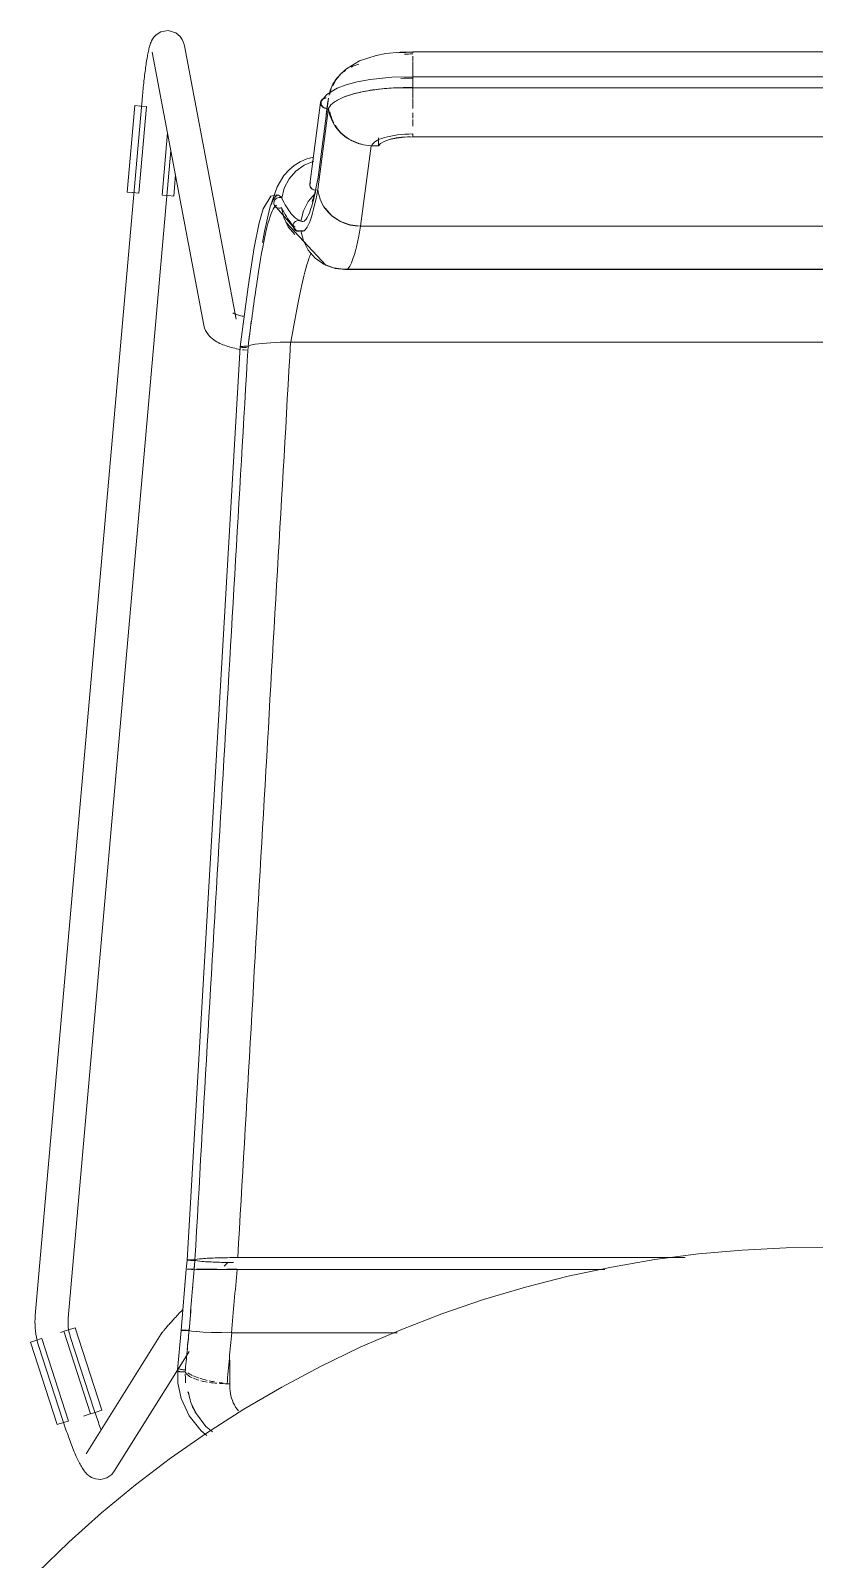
# Model space of a CAD drawing. Header units: millimetres. Extents: x 155927 to 295199, y -4084 to 97293.
# Drawn here: x 180288 to 180572, y 12593 to 13148 of the extents above; entities that cross this region are included whole.
import ezdxf

# ---------------------------------------------------------------- set-up
doc = ezdxf.new("R2010")
doc.units = ezdxf.units.MM
doc.header["$MEASUREMENT"] = 0
doc.layers.add('I-FURN', color=8, linetype='CONTINUOUS', lineweight=9)

msp = doc.modelspace()

# ---------------------------------------------------------------- linework, layer by layer
at = {"layer": 'I-FURN'}
for p, q in [((180334.86, 13147.84), (180333.21, 13146.8)), ((180337.62, 13148.32), (180334.86, 13147.84)), ((180340.37, 13147.49), (180337.62, 13148.32)), ((180340.37, 13147.49), (180341.95, 13146.17)), ((180330.7, 13142.13), (180330.59, 13141.71)), ((180330.81, 13142.53), (180330.7, 13142.13)), ((180330.92, 13142.93), (180330.81, 13142.53)), ((180331.05, 13143.32), (180330.92, 13142.93)), ((180331.19, 13143.73), (180331.05, 13143.32)), ((180331.36, 13144.15), (180331.19, 13143.73)), ((180331.57, 13144.63), (180331.36, 13144.15)), ((180331.88, 13145.19), (180331.57, 13144.63)), ((180332.35, 13145.89), (180331.88, 13145.19)), ((180333.21, 13146.8), (180332.35, 13145.89)), ((180341.95, 13146.17), (180342.7, 13145.09)), ((180342.7, 13145.09), (180343.08, 13144.29)), ((180343.08, 13144.29), (180343.29, 13143.66)), ((180343.29, 13143.66), (180343.42, 13143.15)), ((180343.42, 13143.15), (180343.51, 13142.73)), ((180362.33, 13043.44), (180343.51, 13142.73)), ((180329.64, 13136.66), (180329.55, 13136.06)), ((180329.74, 13137.24), (180329.64, 13136.66)), ((180329.83, 13137.81), (180329.74, 13137.24)), ((180329.92, 13138.36), (180329.83, 13137.81)), ((180330.01, 13138.9), (180329.92, 13138.36)), ((180330.11, 13139.41), (180330.01, 13138.9)), ((180330.2, 13139.91), (180330.11, 13139.41)), ((180330.3, 13140.39), (180330.2, 13139.91)), ((180330.4, 13140.84), (180330.3, 13140.39)), ((180330.49, 13141.29), (180330.4, 13140.84)), ((180330.59, 13141.71), (180330.49, 13141.29)), ((180331.72, 13140.5), (180350.54, 13041.21)), ((180402.33, 13134.4), (180407.04, 13137.27)), ((180407.04, 13137.27), (180413.19, 13139.29)), ((180413.19, 13139.29), (180416.69, 13139.95)), ((180416.69, 13139.95), (180421.9, 13140.46)), ((180421.9, 13140.46), (180426.42, 13140.55)), ((180426.42, 13140.55), (180426.42, 13140.38)), ((180721.27, 13140.55), (180426.42, 13140.55)), ((180426.42, 13140.25), (180426.42, 13140.53)), ((180426.42, 13137.3), (180426.42, 13139.05)), ((180426.42, 13134.45), (180426.42, 13137.03)), ((180328.94, 13131.43), (180328.86, 13130.72)), ((180329.02, 13132.13), (180328.94, 13131.43)), ((180329.11, 13132.81), (180329.02, 13132.13)), ((180329.2, 13133.49), (180329.11, 13132.81)), ((180329.28, 13134.15), (180329.2, 13133.49)), ((180329.37, 13134.8), (180329.28, 13134.15)), ((180329.46, 13135.44), (180329.37, 13134.8)), ((180329.55, 13136.06), (180329.46, 13135.44)), ((180398.68, 13130.5), (180400.35, 13132.57)), ((180400.35, 13132.57), (180402.33, 13134.4)), ((180410.97, 13130.56), (180418.86, 13131.36)), ((180418.86, 13131.36), (180426.42, 13131.51)), ((180426.42, 13134.29), (180426.42, 13131.27)), ((180426.42, 13131.26), (180426.42, 13134.28)), ((180721.27, 13131.51), (180426.42, 13131.51)), ((180426.42, 13127.55), (180426.42, 13131.51)), ((180426.42, 13131.51), (180426.42, 13131.44)), ((180426.42, 13131.44), (180426.42, 13131.24)), ((180426.42, 13131.24), (180426.42, 13130.94)), ((180426.42, 13130.94), (180426.42, 13130.55)), ((180328.32, 13125.56), (180328.26, 13124.81)), ((180328.39, 13126.31), (180328.32, 13125.56)), ((180328.47, 13127.06), (180328.39, 13126.31)), ((180328.54, 13127.8), (180328.47, 13127.06)), ((180328.62, 13128.54), (180328.54, 13127.8)), ((180328.69, 13129.27), (180328.62, 13128.54)), ((180328.77, 13130), (180328.69, 13129.27)), ((180328.86, 13130.72), (180328.77, 13130)), ((180395.22, 13125.12), (180399.04, 13127.42)), ((180397.35, 13128.23), (180398.68, 13130.5)), ((180399.04, 13127.42), (180402.21, 13128.61)), ((180402.21, 13128.61), (180406.25, 13129.69)), ((180405.09, 13125.35), (180402.26, 13124.47)), ((180408.58, 13126.15), (180405.09, 13125.35)), ((180406.25, 13129.69), (180410.97, 13130.56)), ((180414.02, 13126.98), (180408.58, 13126.15)), ((180420.01, 13127.46), (180414.02, 13126.98)), ((180426.42, 13127.55), (180420.01, 13127.46)), ((180426.42, 13130.55), (180426.42, 13130.09)), ((180426.42, 13130.09), (180426.42, 13129.6)), ((180426.42, 13129.6), (180426.42, 13129.1)), ((180426.42, 13129.1), (180426.42, 13128.63)), ((180426.42, 13128.63), (180426.42, 13128.21)), ((180426.42, 13128.21), (180426.42, 13127.88)), ((180426.42, 13127.88), (180426.42, 13127.66)), ((180426.42, 13127.66), (180426.42, 13127.55)), ((180426.42, 13127.58), (180426.42, 13123.76)), ((180426.42, 13123.76), (180426.42, 13127.58)), ((180426.42, 13127.55), (180721.27, 13127.55)), ((180328.24, 13124.65), (180289.3, 12681.33)), ((180322.67, 13089.63), (180325.43, 13121.04)), ((180325.43, 13121.04), (180327.47, 13120.86)), ((180326.9, 13089.26), (180329.66, 13120.67)), ((180327.47, 13120.86), (180329.54, 13120.68)), ((180328.26, 13124.81), (180328.24, 13124.65)), ((180389.11, 13092.46), (180392.97, 13122.24)), ((180391.94, 13090.55), (180395.78, 13120.26)), ((180391.96, 13094.1), (180395.81, 13123.8)), ((180393.32, 13122.74), (180395.22, 13125.12)), ((180395.03, 13117.83), (180395.65, 13122.61)), ((180402.26, 13124.47), (180401.75, 13124.28)), ((180426.42, 13120.01), (180426.42, 13123.57)), ((180426.42, 13116.54), (180426.42, 13118.38)), ((180426.42, 13116.06), (180426.42, 13113.87)), ((180337.33, 13111.12), (180335.35, 13088.52)), ((180414.06, 13109.39), (180414.06, 13106.39)), ((180416.05, 13108.04), (180418.04, 13108.71)), ((180418.04, 13108.71), (180420.53, 13109.22)), ((180420.53, 13109.22), (180423.38, 13109.54)), ((180423.38, 13109.54), (180426.42, 13109.65)), ((180426.42, 13113.56), (180426.42, 13113.91)), ((180721.27, 13109.7), (180426.42, 13109.7)), ((180426.42, 13109.65), (180721.27, 13109.65)), ((180301.25, 12680.28), (180338.54, 13104.78)), ((180407.49, 13077.18), (180411.35, 13106.46)), ((180411.35, 13106.46), (180414.06, 13106.39)), ((180414.06, 13106.39), (180414.7, 13107.25)), ((180414.7, 13107.25), (180416.05, 13108.04)), ((180381.38, 13097.57), (180379.64, 13095.6)), ((180383.35, 13099.25), (180381.38, 13097.57)), ((180385.55, 13100.63), (180383.35, 13099.25)), ((180387.05, 13099.4), (180383.97, 13097.22)), ((180387.92, 13101.65), (180385.55, 13100.63)), ((180390.56, 13100.8), (180387.05, 13099.4)), ((180390.42, 13102.31), (180387.92, 13101.65)), ((180339.58, 13088.15), (180340.27, 13096.04)), ((180379.64, 13095.6), (180377.13, 13091.49)), ((180381.49, 13094.4), (180379.75, 13091.08)), ((180383.97, 13097.22), (180381.49, 13094.4)), ((180389.16, 13092.7), (180389.1, 13092.23)), ((180389.1, 13092.23), (180389.16, 13091.76)), ((180389.35, 13093.14), (180389.16, 13092.7)), ((180390.71, 13088.59), (180392.09, 13094.88)), ((180324.63, 13089.46), (180322.67, 13089.63)), ((180326.78, 13089.27), (180324.71, 13089.45)), ((180337.54, 13088.33), (180335.47, 13088.51)), ((180339.58, 13088.15), (180337.54, 13088.33)), ((180372.06, 13083.5), (180374.83, 13088.13)), ((180377.13, 13091.49), (180374.46, 13083.86)), ((180374.83, 13088.13), (180377.02, 13088.66)), ((180376.04, 13086.23), (180376.24, 13086.68)), ((180376.23, 13086.68), (180376.04, 13086.23)), ((180376.53, 13087.08), (180376.23, 13086.68)), ((180376.24, 13086.68), (180376.54, 13087.08)), ((180376.92, 13087.39), (180376.53, 13087.08)), ((180376.54, 13087.08), (180376.93, 13087.38)), ((180377.38, 13087.58), (180376.92, 13087.39)), ((180376.93, 13087.38), (180377.38, 13087.58)), ((180377.02, 13088.66), (180377.93, 13088.37)), ((180377.87, 13087.66), (180377.38, 13087.58)), ((180377.38, 13087.58), (180377.87, 13087.65)), ((180378.37, 13087.61), (180377.87, 13087.66)), ((180377.87, 13087.65), (180378.37, 13087.61)), ((180378.37, 13087.61), (180378.84, 13087.45)), ((180378.84, 13087.45), (180378.37, 13087.61)), ((180379.75, 13091.08), (180378.84, 13087.45)), ((180390.95, 13089.06), (180388.45, 13086.19)), ((180389.16, 13091.76), (180389.35, 13091.32)), ((180389.35, 13091.32), (180389.65, 13090.93)), ((180389.65, 13090.93), (180390.03, 13090.63)), ((180389.95, 13086.16), (180390.71, 13088.59)), ((180390.03, 13090.63), (180390.48, 13090.44)), ((180390.48, 13090.44), (180390.97, 13090.36)), ((180390.97, 13090.36), (180391.47, 13090.4)), ((180370.66, 13078.5), (180372.06, 13083.5)), ((180374.46, 13083.86), (180372.57, 13075.34)), ((180375.97, 13085.74), (180376.04, 13086.23)), ((180376.04, 13086.23), (180375.97, 13085.74)), ((180376.03, 13085.26), (180375.97, 13085.74)), ((180375.97, 13085.74), (180376.02, 13085.26)), ((180376.02, 13085.26), (180376.21, 13084.8)), ((180376.21, 13084.8), (180376.03, 13085.26)), ((180376.16, 13084.89), (180384.29, 13075.47)), ((180376.32, 13084.62), (180376.19, 13084.83)), ((180376.5, 13084.4), (180376.21, 13084.8)), ((180376.21, 13084.8), (180376.5, 13084.39)), ((180376.88, 13084.08), (180376.5, 13084.4)), ((180376.5, 13084.39), (180376.87, 13084.08)), ((180376.87, 13084.08), (180377.33, 13083.87)), ((180377.33, 13083.87), (180376.88, 13084.08)), ((180377.82, 13083.78), (180377.33, 13083.87)), ((180377.33, 13083.87), (180377.82, 13083.78)), ((180378.32, 13083.81), (180377.82, 13083.78)), ((180377.82, 13083.78), (180378.32, 13083.81)), ((180378.79, 13083.96), (180378.32, 13083.81)), ((180378.32, 13083.81), (180378.79, 13083.96)), ((180379.58, 13080.35), (180378.79, 13083.96)), ((180378.79, 13083.96), (180379.57, 13080.35)), ((180386.69, 13082.79), (180385.8, 13079.08)), ((180388.45, 13086.19), (180386.69, 13082.79)), ((180394.57, 13083.79), (180397.06, 13081.05)), ((180397.06, 13081.05), (180400.17, 13078.97)), ((180368.86, 13069.48), (180370.66, 13078.5)), ((180372.57, 13075.34), (180371.84, 13071.27)), ((180379.57, 13080.35), (180381.21, 13077.02)), ((180381.23, 13077.02), (180379.58, 13080.35)), ((180380.28, 13078.7), (180394.88, 13063)), ((180381.21, 13077.02), (180383.62, 13074.19)), ((180383.62, 13074.19), (180381.23, 13077.02)), ((180383.02, 13077.82), (180382.96, 13077.32)), ((180382.96, 13077.32), (180383.03, 13077.81)), ((180383.03, 13076.83), (180382.96, 13077.32)), ((180382.96, 13077.32), (180383.02, 13076.83)), ((180383.21, 13078.28), (180383.02, 13077.82)), ((180383.02, 13076.83), (180383.21, 13076.37)), ((180383.03, 13077.81), (180383.22, 13078.28)), ((180383.22, 13076.37), (180383.03, 13076.83)), ((180383.51, 13078.68), (180383.21, 13078.28)), ((180383.21, 13076.37), (180383.51, 13075.97)), ((180383.22, 13078.28), (180383.51, 13078.68)), ((180383.51, 13075.97), (180383.22, 13076.37)), ((180383.51, 13078.68), (180383.89, 13078.99)), ((180383.89, 13078.99), (180383.51, 13078.68)), ((180383.89, 13075.66), (180383.51, 13075.97)), ((180383.51, 13075.97), (180383.89, 13075.66)), ((180384.34, 13079.2), (180383.89, 13078.99)), ((180383.89, 13078.99), (180384.35, 13079.19)), ((180384.35, 13075.46), (180383.89, 13075.66)), ((180383.89, 13075.66), (180384.34, 13075.45)), ((180383.99, 13075.6), (180386.87, 13075.55)), ((180384.83, 13079.28), (180384.34, 13079.2)), ((180384.34, 13075.45), (180384.83, 13075.37)), ((180384.35, 13079.19), (180384.84, 13079.28)), ((180384.84, 13075.37), (180384.35, 13075.46)), ((180385.33, 13079.24), (180384.83, 13079.28)), ((180384.83, 13075.37), (180385.33, 13075.41)), ((180384.84, 13079.28), (180385.33, 13079.24)), ((180385.33, 13075.41), (180384.84, 13075.37)), ((180385.12, 13079.36), (180385.55, 13079.18)), ((180385.33, 13079.24), (180385.8, 13079.08)), ((180385.8, 13079.08), (180385.33, 13079.24)), ((180385.8, 13075.57), (180385.33, 13075.41)), ((180385.33, 13075.41), (180385.8, 13075.57)), ((180385.8, 13075.57), (180386.69, 13071.86)), ((180400.17, 13078.97), (180403.72, 13077.66)), ((180403.72, 13077.66), (180407.49, 13077.18)), ((180740.2, 13077.18), (180407.49, 13077.18)), ((180407.49, 13077.18), (180740.2, 13077.18)), ((180386.69, 13071.86), (180388.45, 13068.46)), ((180388.45, 13068.47), (180386.7, 13071.86)), ((180367.82, 13063.16), (180368.86, 13069.48)), ((180390.96, 13065.6), (180388.45, 13068.47)), ((180388.45, 13068.46), (180390.95, 13065.59)), ((180390.95, 13065.59), (180394.09, 13063.42)), ((180394.09, 13063.42), (180390.96, 13065.6)), ((180366.64, 13055.15), (180367.82, 13063.16)), ((180393.78, 13063.6), (180398.24, 13061.87)), ((180397.66, 13062.06), (180394.09, 13063.42)), ((180394.09, 13063.42), (180397.66, 13062.05)), ((180394.88, 13063), (180396.8, 13062.29)), ((180401.45, 13061.58), (180397.66, 13062.06)), ((180397.66, 13062.05), (180401.45, 13061.58)), ((180398.24, 13061.87), (180401.99, 13061.43)), ((180746.24, 13061.58), (180401.45, 13061.58)), ((180401.45, 13061.58), (180746.24, 13061.58)), ((180401.99, 13061.43), (180706.79, 13061.43)), ((180365.28, 13045.22), (180366.64, 13055.15)), ((180361.11, 13045.67), (180361.13, 13045.66)), ((180361.13, 13045.66), (180361.2, 13045.61)), ((180361.2, 13045.61), (180361.29, 13045.57)), ((180361.29, 13045.57), (180361.44, 13045.49)), ((180361.44, 13045.49), (180361.64, 13045.4)), ((180361.64, 13045.4), (180361.87, 13045.31)), ((180361.87, 13045.31), (180362.14, 13045.21)), ((180362.14, 13045.21), (180362.44, 13045.1)), ((180362.44, 13045.1), (180362.78, 13044.99)), ((180362.78, 13044.99), (180363.14, 13044.89)), ((180363.14, 13044.89), (180363.54, 13044.78)), ((180363.54, 13044.78), (180363.96, 13044.67)), ((180363.73, 13033.36), (180365.28, 13045.22)), ((180363.96, 13044.67), (180364.41, 13044.57)), ((180364.41, 13044.57), (180364.88, 13044.47)), ((180364.88, 13044.47), (180365.37, 13044.37)), ((180350.54, 13041.21), (180350.79, 13040.22)), ((180350.79, 13040.22), (180351.16, 13039.33)), ((180351.16, 13039.33), (180351.6, 13038.54)), ((180351.6, 13038.54), (180352.08, 13037.85)), ((180352.08, 13037.85), (180352.59, 13037.25)), ((180352.59, 13037.25), (180353.11, 13036.73)), ((180353.11, 13036.73), (180353.64, 13036.28)), ((180353.64, 13036.28), (180354.17, 13035.88)), ((180363.73, 13033.36), (180344.44, 12701.45)), ((180354.17, 13035.88), (180354.71, 13035.52)), ((180354.71, 13035.52), (180355.25, 13035.19)), ((180355.25, 13035.19), (180355.78, 13034.9)), ((180355.78, 13034.9), (180356.34, 13034.63)), ((180356.34, 13034.63), (180356.9, 13034.38)), ((180356.9, 13034.38), (180357.47, 13034.15)), ((180357.47, 13034.15), (180358.05, 13033.93)), ((180358.05, 13033.93), (180358.64, 13033.72)), ((180358.64, 13033.72), (180359.24, 13033.53)), ((180359.24, 13033.53), (180359.86, 13033.34)), ((180359.86, 13033.34), (180360.49, 13033.17)), ((180360.49, 13033.17), (180361.13, 13033.01)), ((180361.13, 13033.01), (180361.79, 13032.86)), ((180361.79, 13032.86), (180362.46, 13032.71)), ((180362.46, 13032.71), (180363.14, 13032.58)), ((180363.14, 13032.58), (180363.83, 13032.45)), ((180363.8, 13033.41), (180363.73, 13033.36)), ((180363.73, 13033.36), (180363.8, 13033.41)), ((180363.73, 13033.36), (180363.79, 13033.31)), ((180363.79, 13033.31), (180363.73, 13033.36)), ((180363.79, 13033.31), (180363.98, 13033.26)), ((180363.97, 13033.26), (180363.79, 13033.31)), ((180364, 13033.46), (180363.8, 13033.41)), ((180363.8, 13033.41), (180363.99, 13033.46)), ((180364.26, 13033.21), (180363.97, 13033.26)), ((180363.98, 13033.26), (180364.27, 13033.21)), ((180363.99, 13033.46), (180364.29, 13033.51)), ((180364.29, 13033.51), (180364, 13033.46)), ((180364.64, 13033.18), (180364.26, 13033.21)), ((180364.27, 13033.21), (180364.65, 13033.18)), ((180364.68, 13033.54), (180364.29, 13033.51)), ((180364.29, 13033.51), (180364.68, 13033.54)), ((180364.54, 13032.34), (180365.25, 13032.23)), ((180365.09, 13033.16), (180364.64, 13033.18)), ((180364.65, 13033.18), (180365.1, 13033.16)), ((180365.13, 13033.56), (180364.68, 13033.54)), ((180364.68, 13033.54), (180365.13, 13033.56)), ((180365.58, 13033.15), (180365.09, 13033.16)), ((180365.1, 13033.16), (180365.59, 13033.15)), ((180365.63, 13033.57), (180365.13, 13033.56)), ((180365.13, 13033.56), (180365.62, 13033.57)), ((180365.25, 13032.23), (180365.98, 13032.13)), ((180366.08, 13033.15), (180365.58, 13033.15)), ((180365.59, 13033.15), (180366.09, 13033.15)), ((180365.62, 13033.57), (180366.12, 13033.57)), ((180366.12, 13033.57), (180365.63, 13033.57)), ((180366.6, 13033.55), (180366.12, 13033.57)), ((180366.12, 13033.57), (180366.59, 13033.55)), ((180366.59, 13033.55), (180367.5, 13033.95)), ((180367.5, 13033.95), (180366.6, 13033.55)), ((180369.24, 13034.32), (180367.5, 13033.95)), ((180367.5, 13033.95), (180369.23, 13034.31)), ((180369.24, 13034.32), (180371.71, 13034.63)), ((180371.74, 13034.63), (180369.24, 13034.32)), ((180374.84, 13034.87), (180371.74, 13034.63)), ((180371.74, 13034.63), (180374.79, 13034.86)), ((180374.84, 13034.87), (180378.31, 13035.02)), ((180378.38, 13035.02), (180374.84, 13034.87)), ((180378.37, 13035.02), (180382.07, 13035.08)), ((180382.14, 13035.08), (180378.38, 13035.02)), ((180765.54, 13035.08), (180382.14, 13035.08)), ((180382.14, 13035.08), (180765.54, 13035.08)), ((180530.25, 12703.66), (180514.38, 12701.6)), ((180546.18, 12705.08), (180530.25, 12703.66)), ((180562.16, 12705.87), (180546.18, 12705.08)), ((180578.16, 12706.02), (180562.16, 12705.87)), ((180344.16, 12698.09), (180342.34, 12675.89)), ((180344.23, 12698.09), (180344.16, 12698.09)), ((180344.16, 12698.09), (180344.23, 12698.09)), ((180344.17, 12698.09), (180344.43, 12701.45)), ((180344.23, 12698.09), (180344.17, 12698.09)), ((180344.17, 12698.09), (180344.24, 12698.09)), ((180344.71, 12698.09), (180344.42, 12698.09)), ((180344.42, 12698.09), (180344.71, 12698.09)), ((180344.51, 12701.48), (180344.44, 12701.45)), ((180344.44, 12701.45), (180344.51, 12701.42)), ((180344.69, 12701.51), (180344.51, 12701.48)), ((180344.51, 12701.42), (180344.7, 12701.4)), ((180344.99, 12701.53), (180344.69, 12701.51)), ((180344.7, 12701.4), (180344.99, 12701.37)), ((180345.1, 12698.09), (180344.71, 12698.09)), ((180344.71, 12698.09), (180345.09, 12698.09)), ((180344.72, 12698.1), (180345.1, 12698.1)), ((180345.1, 12698.1), (180344.72, 12698.1)), ((180345.37, 12701.55), (180344.99, 12701.53)), ((180344.99, 12701.37), (180345.37, 12701.36)), ((180345.09, 12698.09), (180345.54, 12698.09)), ((180345.1, 12698.1), (180345.55, 12698.1)), ((180345.55, 12698.1), (180345.1, 12698.1)), ((180345.55, 12698.09), (180345.1, 12698.09)), ((180345.82, 12701.56), (180345.37, 12701.55)), ((180345.37, 12701.36), (180345.83, 12701.35)), ((180345.54, 12698.09), (180346.03, 12698.08)), ((180345.55, 12698.1), (180346.04, 12698.1)), ((180346.04, 12698.1), (180345.55, 12698.1)), ((180346.04, 12698.08), (180345.55, 12698.09)), ((180346.31, 12701.56), (180345.82, 12701.56)), ((180345.83, 12701.35), (180346.32, 12701.34)), ((180346.03, 12698.08), (180346.53, 12698.08)), ((180346.04, 12698.1), (180346.54, 12698.1)), ((180346.54, 12698.1), (180346.04, 12698.1)), ((180346.53, 12698.08), (180346.04, 12698.08)), ((180346.8, 12701.56), (180346.31, 12701.56)), ((180346.32, 12701.34), (180346.81, 12701.34)), ((180347, 12698.09), (180346.53, 12698.08)), ((180346.53, 12698.08), (180347, 12698.09)), ((180346.54, 12698.1), (180347.01, 12698.1)), ((180347.01, 12698.1), (180346.54, 12698.1)), ((180347.27, 12701.55), (180346.8, 12701.56)), ((180346.81, 12701.34), (180347.28, 12701.35)), ((180347.89, 12698.07), (180347, 12698.09)), ((180347, 12698.09), (180347.89, 12698.07)), ((180348.16, 12701.76), (180347.27, 12701.55)), ((180347.28, 12701.35), (180348.18, 12701.14)), ((180349.64, 12698.06), (180347.89, 12698.07)), ((180347.89, 12698.07), (180349.64, 12698.06)), ((180349.66, 12698.13), (180347.9, 12698.11)), ((180347.91, 12698.11), (180349.66, 12698.13)), ((180349.91, 12701.95), (180348.16, 12701.76)), ((180348.18, 12701.14), (180349.93, 12700.95)), ((180352.14, 12698.05), (180349.64, 12698.06)), ((180349.64, 12698.06), (180352.14, 12698.05)), ((180349.66, 12698.13), (180352.16, 12698.14)), ((180352.15, 12698.14), (180349.66, 12698.13)), ((180352.41, 12702.12), (180349.91, 12701.95)), ((180349.93, 12700.95), (180352.43, 12700.79)), ((180355.27, 12698.04), (180352.14, 12698.05)), ((180352.14, 12698.05), (180355.27, 12698.04)), ((180355.28, 12698.15), (180352.15, 12698.14)), ((180352.16, 12698.14), (180355.28, 12698.15)), ((180355.54, 12702.24), (180352.41, 12702.12)), ((180352.43, 12700.79), (180355.55, 12700.66)), ((180355.27, 12698.04), (180358.84, 12698.03)), ((180358.84, 12698.03), (180355.28, 12698.04)), ((180359.11, 12702.32), (180355.54, 12702.24)), ((180355.55, 12700.66), (180359.1, 12700.59)), ((180359.4, 12700.7), (180357.93, 12699.18)), ((180358.84, 12698.15), (180362.62, 12698.16)), ((180362.62, 12698.16), (180358.84, 12698.15)), ((180362.63, 12698.03), (180358.84, 12698.03)), ((180358.84, 12698.03), (180362.63, 12698.03)), ((180359.1, 12700.59), (180361.35, 12700.56)), ((180362.89, 12702.35), (180359.11, 12702.32)), ((180496.27, 12698.03), (180362.63, 12698.03)), ((180362.63, 12698.03), (180496.27, 12698.03)), ((180525.49, 12702.35), (180362.89, 12702.35)), ((180362.89, 12702.35), (180525.49, 12702.35)), ((180498.61, 12698.9), (180482.96, 12695.58)), ((180514.38, 12701.6), (180498.61, 12698.9)), ((180482.96, 12695.58), (180467.46, 12691.63)), ((180452.12, 12687.07), (180436.98, 12681.9)), ((180467.46, 12691.63), (180452.12, 12687.07)), ((180289.29, 12681.33), (180289.22, 12680.19)), ((180339.92, 12680.3), (180340.3, 12680.71)), ((180340.3, 12680.71), (180340.69, 12681.14)), ((180340.69, 12681.14), (180341.1, 12681.57)), ((180341.1, 12681.57), (180341.51, 12682.02)), ((180341.51, 12682.02), (180341.93, 12682.47)), ((180341.93, 12682.47), (180342.37, 12682.93)), ((180342.37, 12682.93), (180342.81, 12683.4)), ((180436.98, 12681.9), (180422.06, 12676.13)), ((180289.22, 12680.19), (180289.18, 12679.05)), ((180289.18, 12679.05), (180289.2, 12677.9)), ((180289.2, 12677.9), (180289.26, 12676.76)), ((180289.26, 12676.76), (180289.36, 12675.63)), ((180289.36, 12675.63), (180289.51, 12674.49)), ((180298.43, 12675.15), (180299.59, 12675.52)), ((180299.69, 12675.56), (180309.38, 12645.55)), ((180299.81, 12675.59), (180301.78, 12676.23)), ((180301.18, 12678.93), (180301.2, 12679.59)), ((180301.19, 12678.26), (180301.18, 12678.93)), ((180301.23, 12677.6), (180301.19, 12678.26)), ((180301.2, 12679.59), (180301.24, 12680.25)), ((180301.29, 12676.94), (180301.23, 12677.6)), ((180301.24, 12680.25), (180301.25, 12680.28)), ((180301.38, 12676.29), (180301.29, 12676.94)), ((180301.49, 12675.63), (180301.38, 12676.29)), ((180301.63, 12674.99), (180301.49, 12675.63)), ((180301.78, 12676.23), (180303.74, 12676.86)), ((180313.42, 12646.85), (180303.74, 12676.86)), ((180335.3, 12674.95), (180335.49, 12675.21)), ((180335.49, 12675.21), (180335.66, 12675.44)), ((180335.66, 12675.44), (180335.83, 12675.66)), ((180335.83, 12675.66), (180336.01, 12675.88)), ((180336.01, 12675.88), (180336.2, 12676.11)), ((180336.2, 12676.11), (180336.4, 12676.35)), ((180336.4, 12676.35), (180336.62, 12676.6)), ((180336.62, 12676.6), (180336.85, 12676.87)), ((180336.85, 12676.87), (180337.09, 12677.15)), ((180337.09, 12677.15), (180337.35, 12677.44)), ((180337.35, 12677.44), (180337.62, 12677.75)), ((180337.62, 12677.75), (180337.91, 12678.08)), ((180337.91, 12678.08), (180338.21, 12678.41)), ((180338.21, 12678.41), (180338.53, 12678.76)), ((180338.53, 12678.76), (180338.86, 12679.13)), ((180338.86, 12679.13), (180339.2, 12679.51)), ((180339.2, 12679.51), (180339.55, 12679.9)), ((180339.55, 12679.9), (180339.92, 12680.3)), ((180342.34, 12675.89), (180340.91, 12661.4)), ((180342.4, 12675.92), (180342.34, 12675.89)), ((180342.34, 12675.89), (180342.4, 12675.92)), ((180342.41, 12675.87), (180342.34, 12675.89)), ((180342.34, 12675.89), (180342.4, 12675.87)), ((180342.59, 12675.94), (180342.4, 12675.92)), ((180342.4, 12675.92), (180342.59, 12675.94)), ((180342.4, 12675.87), (180342.59, 12675.84)), ((180342.88, 12675.96), (180342.59, 12675.94)), ((180342.59, 12675.94), (180342.88, 12675.96)), ((180342.59, 12675.84), (180342.89, 12675.82)), ((180342.9, 12675.82), (180342.6, 12675.84)), ((180343.26, 12675.98), (180342.88, 12675.96)), ((180342.88, 12675.96), (180343.27, 12675.98)), ((180342.89, 12675.82), (180343.27, 12675.8)), ((180343.28, 12675.8), (180342.9, 12675.82)), ((180343.71, 12675.99), (180343.26, 12675.98)), ((180343.27, 12675.98), (180343.72, 12675.99)), ((180343.27, 12675.8), (180343.73, 12675.79)), ((180343.73, 12675.79), (180343.28, 12675.8)), ((180344.2, 12675.99), (180343.71, 12675.99)), ((180343.72, 12675.99), (180344.21, 12675.99)), ((180343.73, 12675.79), (180344.22, 12675.79)), ((180344.22, 12675.79), (180343.73, 12675.79)), ((180344.22, 12675.79), (180344.72, 12675.79)), ((180344.72, 12675.79), (180344.22, 12675.79)), ((180345.17, 12675.98), (180344.7, 12675.99)), ((180344.7, 12675.99), (180345.18, 12675.98)), ((180344.72, 12675.79), (180345.19, 12675.8)), ((180345.19, 12675.8), (180344.72, 12675.79)), ((180346.07, 12675.61), (180345.19, 12675.8)), ((180345.19, 12675.8), (180346.08, 12675.61)), ((180347.79, 12675.43), (180346.08, 12675.61)), ((180346.08, 12675.61), (180347.81, 12675.43)), ((180350.25, 12675.28), (180347.81, 12675.43)), ((180347.81, 12675.43), (180350.29, 12675.28)), ((180353.32, 12675.16), (180350.29, 12675.28)), ((180350.29, 12675.28), (180353.39, 12675.16)), ((180356.83, 12675.09), (180353.39, 12675.16)), ((180353.39, 12675.16), (180356.83, 12675.09)), ((180356.92, 12675.09), (180360.69, 12675.06)), ((180360.57, 12675.06), (180356.92, 12675.09)), ((180422.06, 12676.13), (180407.39, 12669.76)), ((180287.58, 12671.64), (180289.53, 12672.27)), ((180297.27, 12641.64), (180287.58, 12671.64)), ((180289.51, 12674.49), (180289.71, 12673.37)), ((180289.53, 12672.27), (180291.5, 12672.91)), ((180289.71, 12673.37), (180289.95, 12672.25)), ((180289.95, 12672.25), (180290.24, 12671.15)), ((180290.24, 12671.15), (180290.57, 12670.05)), ((180290.57, 12670.05), (180290.58, 12670.01)), ((180290.58, 12670.01), (180299.29, 12643.19)), ((180301.31, 12642.94), (180291.62, 12672.95)), ((180301.8, 12674.35), (180301.63, 12674.99)), ((180301.99, 12673.71), (180301.8, 12674.35)), ((180310.7, 12646.9), (180301.99, 12673.71)), ((180335.09, 12674.62), (180307.78, 12631.04)), ((180335.09, 12674.62), (180335.3, 12674.95)), ((180360.69, 12675.06), (180420.8, 12675.06)), ((180420.8, 12675.06), (180360.69, 12675.06)), ((180407.39, 12669.76), (180392.97, 12662.81)), ((180341.22, 12661.81), (180345.26, 12668.25)), ((180359.98, 12665.02), (180359.98, 12655.27)), ((180317.95, 12624.67), (180340.98, 12661.43)), ((180341.12, 12656.83), (180341.04, 12662.29)), ((180392.97, 12662.81), (180378.85, 12655.29)), ((180342.34, 12651.18), (180341.12, 12656.83)), ((180360.04, 12656.51), (180358.99, 12656.51)), ((180378.85, 12655.29), (180365.04, 12647.22)), ((180345.24, 12644.87), (180342.34, 12651.18)), ((180347.81, 12645.58), (180345.9, 12649.27)), ((180299.22, 12642.27), (180297.27, 12641.64)), ((180301.19, 12642.9), (180299.22, 12642.27)), ((180299.44, 12642.74), (180299.29, 12643.19)), ((180299.69, 12642), (180299.44, 12642.74)), ((180299.93, 12641.26), (180299.69, 12642)), ((180306.8, 12644.72), (180309.28, 12645.52)), ((180311.47, 12646.22), (180309.5, 12645.59)), ((180310.81, 12646.57), (180310.7, 12646.9)), ((180311.04, 12645.88), (180310.81, 12646.57)), ((180311.27, 12645.19), (180311.04, 12645.88)), ((180311.5, 12644.51), (180311.27, 12645.19)), ((180313.42, 12646.85), (180311.47, 12646.22)), ((180311.74, 12643.83), (180311.5, 12644.51)), ((180311.97, 12643.15), (180311.74, 12643.83)), ((180312.21, 12642.49), (180311.97, 12643.15)), ((180312.44, 12641.83), (180312.21, 12642.49)), ((180312.68, 12641.18), (180312.44, 12641.83)), ((180349.58, 12639.34), (180345.24, 12644.87)), ((180351.31, 12641.01), (180347.81, 12645.58)), ((180365.04, 12647.22), (180351.56, 12638.59)), ((180300.18, 12640.53), (180299.93, 12641.26)), ((180300.43, 12639.8), (180300.18, 12640.53)), ((180300.68, 12639.08), (180300.43, 12639.8)), ((180300.94, 12638.36), (180300.68, 12639.08)), ((180301.19, 12637.65), (180300.94, 12638.36)), ((180301.45, 12636.96), (180301.19, 12637.65)), ((180301.7, 12636.27), (180301.45, 12636.96)), ((180301.96, 12635.59), (180301.7, 12636.27)), ((180312.91, 12640.55), (180312.68, 12641.18)), ((180313.15, 12639.93), (180312.91, 12640.55)), ((180351.56, 12638.59), (180338.44, 12629.44)), ((180351.63, 12637.7), (180349.58, 12639.34)), ((180353.66, 12639.04), (180351.31, 12641.01)), ((180302.21, 12634.92), (180301.96, 12635.59)), ((180302.46, 12634.27), (180302.21, 12634.92)), ((180302.72, 12633.63), (180302.46, 12634.27)), ((180302.97, 12633.01), (180302.72, 12633.63)), ((180303.22, 12632.39), (180302.97, 12633.01)), ((180303.46, 12631.8), (180303.22, 12632.39)), ((180303.71, 12631.22), (180303.46, 12631.8)), ((180303.95, 12630.66), (180303.71, 12631.22)), ((180304.19, 12630.11), (180303.95, 12630.66)), ((180304.43, 12629.59), (180304.19, 12630.11)), ((180304.66, 12629.08), (180304.43, 12629.59)), ((180304.9, 12628.59), (180304.66, 12629.08)), ((180305.13, 12628.11), (180304.9, 12628.59)), ((180305.36, 12627.66), (180305.13, 12628.11)), ((180305.59, 12627.22), (180305.36, 12627.66)), ((180305.81, 12626.79), (180305.59, 12627.22)), ((180306.04, 12626.38), (180305.81, 12626.79)), ((180306.28, 12625.98), (180306.04, 12626.38)), ((180306.52, 12625.59), (180306.28, 12625.98)), ((180306.78, 12625.2), (180306.52, 12625.59)), ((180307.06, 12624.81), (180306.78, 12625.2)), ((180338.44, 12629.44), (180325.7, 12619.77)), ((180307.37, 12624.41), (180307.06, 12624.81)), ((180307.74, 12623.98), (180307.37, 12624.41)), ((180308.2, 12623.52), (180307.74, 12623.98)), ((180308.83, 12623), (180308.2, 12623.52)), ((180309.74, 12622.43), (180308.83, 12623)), ((180311.12, 12621.91), (180309.74, 12622.43)), ((180313.1, 12621.74), (180311.12, 12621.91)), ((180315.33, 12622.32), (180313.1, 12621.74)), ((180325.7, 12619.77), (180313.35, 12609.59)), ((180317.06, 12623.55), (180315.33, 12622.32)), ((180317.06, 12623.55), (180317.95, 12624.67)), ((180313.35, 12609.59), (180301.42, 12598.93)), ((180301.42, 12598.93), (180289.93, 12587.81))]:
    msp.add_line(p, q, dxfattribs=at)
for centre, major_axis, ratio, start_param, end_param in [((180426.42, 13136.27), (-12.4, 0), 0.287441, 4.712389, 4.950404), ((180426.42, 13124.8), (0, -15.75), 0.000004, 5.8107, 5.99294), ((180391.06, 13092.23), (-1.96, 0), 0.955139, 5.775592, 8.064923), ((180407.62, 13092.25), (-15.78, 0), 0.955139, 0.112537, 0.354036), ((180407.62, 13092.25), (-15.78, 0), 0.955139, 0.354206, 0.595753), ((180407.62, 13092.25), (-15.78, 0), 0.955139, 0.595876, 1.562553)]:
    msp.add_ellipse(centre, major_axis=major_axis, ratio=ratio, start_param=start_param, end_param=end_param, dxfattribs=at)
for points in [[(180421.45, 13140.24), (180423.03, 13140.39), (180424.7, 13140.46), (180426.42, 13140.45)], [(180406.82, 13136.1), (180405.86, 13135.84), (180404.92, 13135.49), (180404.03, 13135.07)], [(180422.15, 13130.96), (180423.57, 13131), (180424.99, 13131), (180426.42, 13130.97)], [(180395.99, 13120.25), (180396.34, 13120.97), (180397.65, 13122.38), (180401.35, 13124.28), (180406.42, 13125.81), (180412.56, 13126.92), (180419.42, 13127.55), (180424.07, 13127.62), (180426.42, 13127.58)], [(180396.27, 13125.21), (180396.43, 13125.86), (180396.62, 13126.51), (180396.86, 13127.14)], [(180395.52, 13120.1), (180395.44, 13120.09), (180395.27, 13120.07), (180395.11, 13120.07), (180395.02, 13120.07)], [(180395.78, 13120.26), (180395.93, 13119.01), (180396.51, 13116.64), (180398.28, 13113.3), (180400.81, 13110.46), (180403.95, 13108.27), (180407.55, 13106.86), (180410.05, 13106.5), (180411.35, 13106.46)], [(180397.77, 13114.74), (180397.07, 13116), (180396.67, 13117.37), (180396.33, 13118.75)], [(180411.6, 13106.47), (180411.85, 13107.58), (180415.23, 13109.75), (180422.63, 13110.71), (180426.42, 13110.77)], [(180425.58, 13109.7), (180422.8, 13109.64), (180419.66, 13109.37), (180418.04, 13108.76)], [(180391.94, 13090.55), (180390.92, 13085.05), (180388.87, 13076.99), (180386.83, 13075.02), (180385.8, 13075.57)], [(180401.45, 13061.58), (180401.63, 13061.48), (180401.81, 13061.43), (180401.99, 13061.43)], [(180367.77, 13042.72), (180367.38, 13039.69), (180367, 13036.62), (180366.61, 13033.56)], [(180347.27, 12701.55), (180350.49, 12756.96), (180356.93, 12867.72), (180363.37, 12978.31), (180366.59, 13033.55)], [(180372.48, 12868.84), (180375.67, 12924.3), (180378.87, 12979.72), (180382.07, 13035.08)], [(180362.89, 12702.35), (180366.09, 12757.87), (180369.28, 12813.4), (180372.48, 12868.84)], [(180347.28, 12701.35), (180346.69, 12701.34), (180345.18, 12701.34), (180344.44, 12701.41), (180344.43, 12701.45)], [(180345.19, 12675.8), (180345.49, 12679.51), (180346.1, 12686.93), (180346.7, 12694.37), (180347, 12698.09)], [(180347.27, 12701.55), (180347.23, 12700.97), (180347.14, 12699.82), (180347.05, 12698.66), (180347, 12698.09)], [(180347.28, 12701.35), (180347.24, 12700.81), (180347.15, 12699.73), (180347.06, 12698.64), (180347.01, 12698.1)], [(180361.6, 12686.54), (180361.94, 12690.37), (180362.28, 12694.2), (180362.63, 12698.03)], [(180346.38, 12690.55), (180346.42, 12690.96), (180346.45, 12691.37), (180346.49, 12691.78)], [(180345.18, 12675.98), (180345.48, 12679.63), (180345.78, 12683.28), (180346.08, 12686.93)], [(180360.57, 12675.06), (180360.91, 12678.88), (180361.25, 12682.71), (180361.6, 12686.54)], [(180345.19, 12675.8), (180344.95, 12673.27), (180344.47, 12668.24), (180343.99, 12663.29), (180343.75, 12660.84)], [(180345.17, 12675.98), (180344.94, 12673.61), (180344.7, 12671.25), (180344.47, 12668.9)], [(180360.69, 12675.06), (180360.38, 12671.93), (180359.79, 12665.68), (180359.25, 12659.54), (180358.99, 12656.51)], [(180341.1, 12662.15), (180341.14, 12662.1), (180341.26, 12662.01), (180341.56, 12661.88), (180341.94, 12661.76), (180342.4, 12661.67), (180342.89, 12661.6), (180343.39, 12661.57), (180343.7, 12661.57), (180343.85, 12661.58)], [(180346.3, 12658.68), (180345.6, 12659), (180344.46, 12659.7), (180343.9, 12660.45), (180343.75, 12660.84)], [(180343.79, 12660.01), (180343.8, 12659.36), (180343.84, 12658.71), (180343.9, 12658.07)], [(180343.93, 12656.85), (180343.84, 12657.66), (180343.83, 12658.49), (180343.84, 12659.31)], [(180344.76, 12660.49), (180345.17, 12660.17), (180345.69, 12659.84), (180346.33, 12659.53)], [(180346.58, 12659.42), (180347.21, 12659.12), (180347.96, 12658.84), (180348.78, 12658.58)], [(180348.73, 12657.79), (180348, 12658), (180347.36, 12658.23), (180346.77, 12658.48)], [(180349.21, 12658.42), (180350.01, 12658.17), (180350.88, 12657.95), (180351.8, 12657.73)], [(180344.72, 12653.6), (180344.85, 12653.13), (180344.99, 12652.67), (180345.15, 12652.21)], [(180351.78, 12657.11), (180350.94, 12657.25), (180350.13, 12657.42), (180349.4, 12657.61)], [(180352.46, 12657.58), (180353.11, 12657.44), (180353.77, 12657.3), (180354.45, 12657.18)], [(180355.27, 12656.68), (180354.37, 12656.75), (180353.48, 12656.85), (180352.63, 12656.98)], [(180356.15, 12656.93), (180356.62, 12656.86), (180357.1, 12656.81), (180357.58, 12656.76)], [(180358.99, 12656.51), (180358.03, 12656.52), (180357.1, 12656.55), (180356.19, 12656.61)], [(180359.98, 12654.99), (180359.97, 12655.5), (180359.99, 12656), (180360.03, 12656.51)]]:
    msp.add_open_spline(points, degree=3, dxfattribs=at)
for points, knots in [([(180402.07, 13133.93), (180401.67, 13133.65), (180400.29, 13132.61), (180398.29, 13130.45), (180396.68, 13127.6), (180396.21, 13125.66), (180396.05, 13124.89)], [0.434972, 0.434972, 0.434972, 0.434972, 0.5, 0.6666667, 0.8333333, 0.9407177, 0.9407177, 0.9407177, 0.9407177]), ([(180394.93, 13123.84), (180394.79, 13123.84), (180394.56, 13123.83), (180394.27, 13123.76), (180394.01, 13123.66), (180393.69, 13123.48), (180393.37, 13123.19), (180393.14, 13122.83), (180393, 13122.48), (180392.95, 13122.17), (180392.95, 13121.9), (180392.98, 13121.63), (180393.06, 13121.38), (180393.17, 13121.13), (180393.36, 13120.82), (180393.69, 13120.49), (180394.08, 13120.26), (180394.44, 13120.14), (180394.81, 13120.07), (180395.25, 13120.08), (180395.61, 13120.18), (180395.78, 13120.26)], [0.1111111, 0.1111111, 0.1111111, 0.1111111, 0.1666667, 0.1944444, 0.2222222, 0.2777778, 0.3333333, 0.3888889, 0.4444444, 0.4791667, 0.5138889, 0.5486111, 0.5833333, 0.6180556, 0.6527778, 0.7222222, 0.7916667, 0.8263889, 0.8611111, 0.9305556, 1, 1, 1, 1]), ([(180394.54, 13120.17), (180394.42, 13120.2), (180394.18, 13120.3), (180393.77, 13120.58), (180393.32, 13121.13), (180393.06, 13122), (180393.29, 13122.78), (180393.69, 13123.29), (180394.07, 13123.59), (180394.53, 13123.78), (180394.86, 13123.82), (180395.02, 13123.82)], [-0.8125, -0.8125, -0.8125, -0.8125, -0.765625, -0.71875, -0.625, -0.5, -0.375, -0.3125, -0.25, -0.1875, -0.125, -0.125, -0.125, -0.125]), ([(180407.82, 13107.01), (180406.58, 13107.33), (180403.05, 13108.76), (180399.59, 13111.38), (180398.43, 13113.75), (180398.34, 13113.93)], [-0.8333333, -0.8333333, -0.8333333, -0.8333333, -0.6666667, -0.3333333, -0.3049056, -0.3049056, -0.3049056, -0.3049056]), ([(180378.84, 13087.45), (180377.82, 13089), (180376.54, 13088.77), (180375.25, 13085.75), (180374.99, 13085.03)], [0, 0, 0, 0, 0.25, 0.3133981, 0.3133981, 0.3133981, 0.3133981]), ([(180385.12, 13079.36), (180384.19, 13079.83), (180382.1, 13081.62), (180380, 13085.05), (180378.84, 13087.45)], [0.0974621, 0.0974621, 0.0974621, 0.0974621, 0.5, 1, 1, 1, 1]), ([(180391.25, 13090.46), (180390.46, 13086.75), (180388.64, 13080.26), (180386.82, 13078.53), (180385.8, 13079.08)], [0.1122148, 0.1122148, 0.1122148, 0.1122148, 0.5, 1, 1, 1, 1]), ([(180376.96, 13084.84), (180376.56, 13084.65), (180375.13, 13083.05), (180372.69, 13074.75), (180369.64, 13056.31), (180367.61, 13041.1), (180366.6, 13033.55)], [0.1500588, 0.1500588, 0.1500588, 0.1500588, 0.25, 0.5, 0.75, 1, 1, 1, 1]), ([(180383.67, 13076.83), (180383.21, 13077.22), (180381.59, 13078.9), (180379.96, 13081.55), (180378.79, 13083.96)], [0.303693, 0.303693, 0.303693, 0.303693, 0.5, 1, 1, 1, 1]), ([(180401.99, 13061.43), (180402.82, 13061.43), (180404.65, 13063.81), (180406.48, 13071.45), (180407.49, 13077.18)], [0.0892846, 0.0892846, 0.0892846, 0.0892846, 0.5, 1, 1, 1, 1]), ([(180382.14, 13035.08), (180383.12, 13040.47), (180385.06, 13051.25), (180387.5, 13061.96), (180388.96, 13066.2), (180389.44, 13067.35)], [0, 0, 0, 0, 0.25, 0.5, 0.625, 0.625, 0.625, 0.625]), ([(180344.43, 12701.45), (180344.44, 12701.47), (180344.57, 12701.5), (180344.97, 12701.53), (180345.35, 12701.55), (180345.81, 12701.56), (180346.3, 12701.56), (180346.81, 12701.56), (180347.12, 12701.56), (180347.27, 12701.55)], [-0.498493, -0.498493, -0.498493, -0.498493, -0.375, -0.3125, -0.25, -0.1875, -0.125, -0.0625, 0, 0, 0, 0]), ([(180347.27, 12701.55), (180347.55, 12701.7), (180348.94, 12701.9), (180352.3, 12702.13), (180355.47, 12702.25), (180359.07, 12702.33), (180361.62, 12702.35), (180362.89, 12702.35)], [-1, -1, -1, -1, -0.666667, -0.5, -0.333333, -0.166667, 0, 0, 0, 0]), ([(180361.35, 12700.56), (180359.33, 12700.57), (180356.1, 12700.63), (180352.32, 12700.78), (180348.96, 12701), (180347.57, 12701.21), (180347.28, 12701.35)], [-0.9335619, -0.9335619, -0.9335619, -0.9335619, -0.6666667, -0.5, -0.3333333, 0, 0, 0, 0]), ([(180343.75, 12660.84), (180343.61, 12660.82), (180343.32, 12660.79), (180342.9, 12660.78), (180342.53, 12660.79), (180342.23, 12660.81), (180341.96, 12660.84), (180341.71, 12660.89), (180341.49, 12660.96), (180341.3, 12661.02), (180341.1, 12661.12), (180341, 12661.21), (180340.96, 12661.25)], [0, 0, 0, 0, 0.0555556, 0.1111111, 0.1666667, 0.1944444, 0.2222222, 0.2777778, 0.3055556, 0.3333333, 0.3888889, 0.4444444, 0.4444444, 0.4444444, 0.4444444]), ([(180347.82, 12645.6), (180347.31, 12646.42), (180345.85, 12648.92), (180345.26, 12651.65), (180344.99, 12653.5)], [-0.4024189, -0.4024189, -0.4024189, -0.4024189, -0.3333333, -0.1972636, -0.1972636, -0.1972636, -0.1972636]), ([(180363.14, 12646.62), (180362.38, 12647.52), (180360.45, 12650.52), (180359.82, 12654.12), (180360.04, 12656.51)], [0.5, 0.5, 0.5, 0.5, 0.6666667, 1, 1, 1, 1])]:
    msp.add_open_spline(points, degree=3, knots=knots, dxfattribs=at)

doc.saveas('drawing.dxf')
